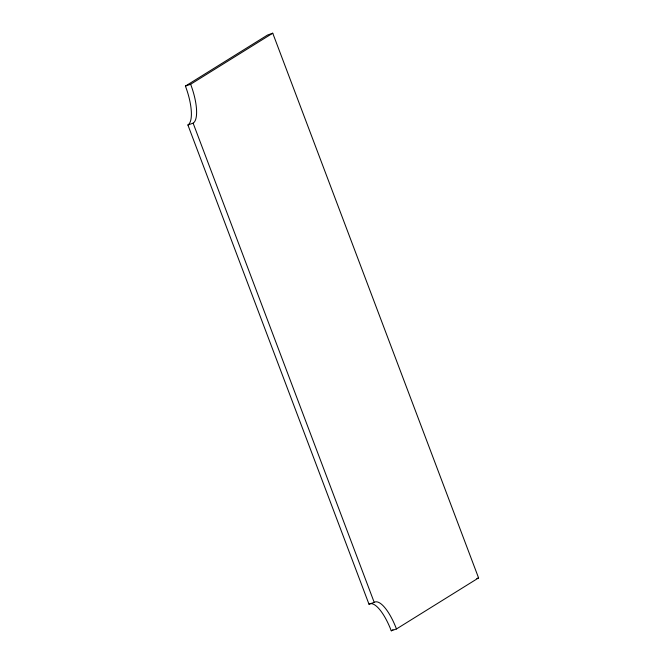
<?xml version="1.0" encoding="UTF-8"?>
<svg xmlns="http://www.w3.org/2000/svg" width="664" height="664" viewBox="0 0 664 664"><rect width="100%" height="100%" fill="white"/><g stroke="black" fill="none" stroke-linecap="round" stroke-linejoin="round"><path stroke-width="1" d="M185.422 86.088L267.534 35.034L272.746 33.2L478.578 577.912L396.466 628.966L391.254 630.8A35.092 11.396 70.6 0 0 368.985 604.198L187.904 124.99A35.092 11.396 70.6 0 0 185.422 86.088L190.643 84.253L272.746 33.2M391.254 630.8L392.997 629.713M187.904 124.99L193.124 123.155A35.092 11.396 70.6 0 0 190.643 84.253M368.985 604.198L374.206 602.364A35.092 11.396 70.6 0 1 396.466 628.966M476.835 578.518L478.578 577.912M193.124 123.155L374.206 602.364"/></g></svg>
